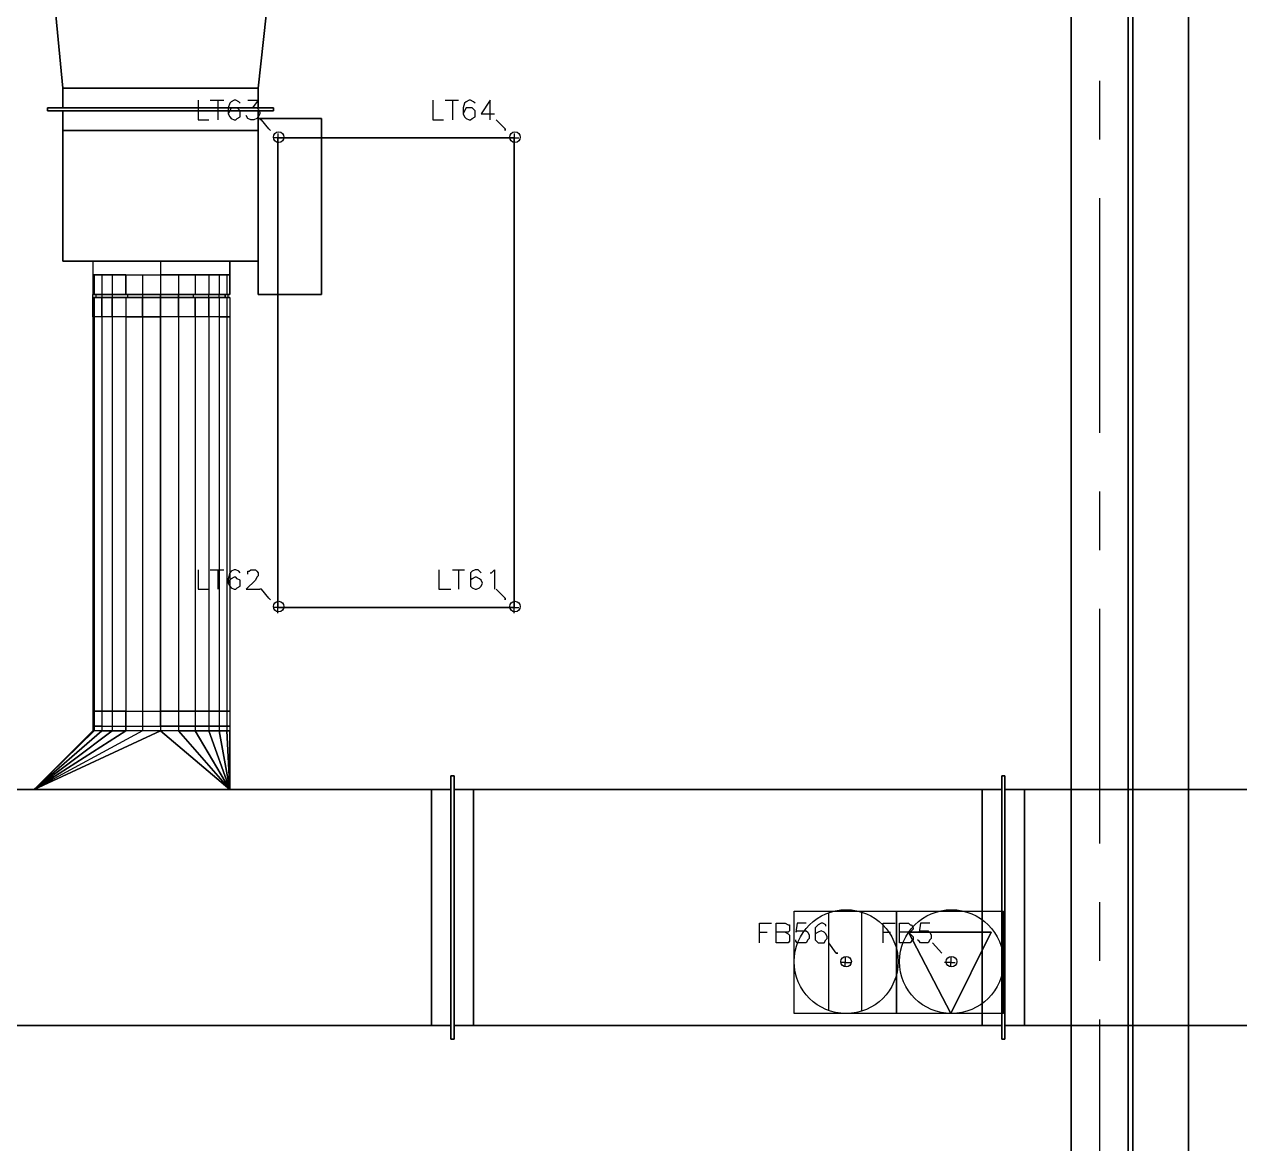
# Model space of a CAD drawing. Header units: metres. Extents: x 114 to 218, y 8 to 180.
# Drawn here: x 154.49 to 166.91, y 114.81 to 126.26 of the extents above; entities that cross this region are included whole.
import ezdxf

# ---------------------------------------------------------------- set-up
doc = ezdxf.new("R2010")
doc.units = ezdxf.units.M
doc.header["$MEASUREMENT"] = 0
for name, color, linetype in [('A_GRID', 7, 'Continuous'), ('E-DATA-BOX', 7, 'Continuous'), ('E-FLOOR-BOX', 7, 'Continuous'), ('E-LIGHT', 7, 'Continuous'), ('E-LIGHT-CLRANCE', 7, 'Continuous'), ('E-TFP-FLOOR BOX', 7, 'Continuous'), ('E-TFP-LIGHT', 7, 'Continuous'), ('M-SA2S-Conn', 7, 'Continuous'), ('M-SA2S-Rect', 7, 'Continuous'), ('M-SA2S-VAV', 7, 'Continuous'), ('M-SA4S-Conn', 7, 'Continuous'), ('M-SA4S-Rect', 7, 'Continuous'), ('M-SA4S-Round', 7, 'Continuous'), ('S-3D-BEAM', 7, 'Continuous')]:
    doc.layers.add(name, color=color, linetype=linetype)

msp = doc.modelspace()

# ---------------------------------------------------------------- linework, layer by layer
at = {"layer": 'A_GRID', "color": 1, "true_color": 0xff0000}
for points in [[(165.482, 125.079), (165.482, 125.679)], [(165.482, 122.08), (165.482, 124.479)], [(165.482, 120.88), (165.482, 121.48)], [(165.482, 117.88), (165.482, 120.28)], [(165.482, 116.681), (165.482, 117.281)], [(165.482, 113.681), (165.482, 116.081)]]:
    msp.add_lwpolyline(points, dxfattribs=at)
at = {"layer": 'E-DATA-BOX', "color": 113, "true_color": 0x6edda5}
for points in [[(164.497, 116.142), (163.405, 116.142), (163.405, 117.188), (164.497, 117.188), (164.497, 116.142), (164.497, 117.188)], [(163.405, 116.142), (163.405, 117.188), (164.497, 117.188)], [(163.959, 117.188), (163.959, 117.188)], [(163.528, 116.973), (164.374, 116.973), (163.959, 116.142), (163.528, 116.973), (163.528, 116.973)], [(164.374, 116.973), (163.528, 116.973), (163.959, 116.142), (164.374, 116.973)], [(163.421, 116.665), (163.421, 116.665)], [(164.482, 116.665), (164.482, 116.665)], [(163.959, 116.142), (163.959, 116.142)]]:
    msp.add_lwpolyline(points, dxfattribs=at)
msp.add_circle((163.967, 116.673), 0.531, dxfattribs=at)
msp.add_circle((163.967, 116.673), 0.531, dxfattribs=at)
msp.add_circle((163.967, 116.673), 0.531, dxfattribs=at)
at = {"layer": 'E-FLOOR-BOX', "color": 53, "true_color": 0xdddd6e}
for points in [[(163.405, 117.188), (163.405, 116.142), (162.359, 116.142), (162.359, 117.188), (163.405, 117.188)], [(162.713, 116.173), (162.713, 117.173)], [(162.882, 117.188), (162.882, 117.188)], [(163.051, 116.173), (163.051, 117.173)], [(162.359, 116.665), (162.359, 116.665)], [(163.405, 116.665), (163.405, 116.665)], [(162.882, 116.142), (162.882, 116.142)]]:
    msp.add_lwpolyline(points, dxfattribs=at)
msp.add_circle((162.89, 116.673), 0.531, dxfattribs=at)
msp.add_circle((162.89, 116.673), 0.531, dxfattribs=at)
msp.add_circle((162.89, 116.673), 0.531, dxfattribs=at)
at = {"layer": 'E-LIGHT', "color": 5, "true_color": 0x0000ff}
for points in [[(159.498, 120.295), (157.083, 120.295), (157.083, 125.094), (159.498, 125.094), (157.083, 125.094), (157.083, 120.295), (159.498, 120.295)], [(157.083, 125.094), (157.083, 125.094)], [(157.083, 125.094), (157.083, 125.094)], [(159.498, 125.094), (159.498, 120.295), (159.498, 125.094)], [(159.498, 125.094), (159.498, 125.094)], [(159.498, 125.094), (159.498, 125.094)], [(157.083, 120.295), (157.083, 120.295)], [(157.083, 120.295), (157.083, 120.295)], [(159.498, 120.295), (159.498, 120.295)], [(159.498, 120.295), (159.498, 120.295)]]:
    msp.add_lwpolyline(points, dxfattribs=at)
at = {"layer": 'E-LIGHT-CLRANCE', "color": 150, "true_color": 0x007fff}
for points in [[(159.498, 120.295), (157.083, 120.295), (157.083, 125.094), (159.498, 125.094), (157.083, 125.094), (157.083, 120.295), (159.498, 120.295)], [(157.083, 125.094), (157.083, 125.094)], [(157.083, 125.094), (157.083, 125.094)], [(159.498, 125.094), (159.498, 120.295), (159.498, 125.094)], [(159.498, 125.094), (159.498, 125.094)], [(159.498, 125.094), (159.498, 125.094)], [(157.083, 120.295), (157.083, 120.295)], [(157.083, 120.295), (157.083, 120.295)], [(159.498, 120.295), (159.498, 120.295)], [(159.498, 120.295), (159.498, 120.295)]]:
    msp.add_lwpolyline(points, dxfattribs=at)
at = {"layer": 'E-TFP-FLOOR BOX', "color": 53, "true_color": 0xdddd6e}
for points in [[(162.005, 116.865), (162.005, 117.065), (162.128, 117.065)], [(162.005, 116.865), (162.005, 117.065), (162.128, 117.065)], [(162.267, 116.973), (162.298, 116.957), (162.313, 116.942), (162.313, 116.927), (162.313, 116.896), (162.313, 116.881), (162.298, 116.865), (162.267, 116.865), (162.175, 116.865), (162.175, 117.065), (162.267, 117.065), (162.298, 117.05), (162.313, 117.05), (162.313, 117.019), (162.313, 117.004), (162.313, 116.988), (162.298, 116.973), (162.267, 116.973), (162.175, 116.973)], [(162.267, 116.973), (162.298, 116.957), (162.313, 116.942), (162.313, 116.927), (162.313, 116.896), (162.313, 116.881), (162.298, 116.865), (162.267, 116.865), (162.175, 116.865), (162.175, 117.065), (162.267, 117.065), (162.298, 117.05), (162.313, 117.05), (162.313, 117.019), (162.313, 117.004), (162.313, 116.988), (162.298, 116.973), (162.267, 116.973), (162.175, 116.973)], [(162.482, 117.065), (162.39, 117.065), (162.375, 116.973), (162.39, 116.988), (162.421, 116.988), (162.451, 116.988), (162.482, 116.988), (162.498, 116.973), (162.513, 116.942), (162.513, 116.911), (162.498, 116.896), (162.482, 116.865), (162.451, 116.865), (162.421, 116.865), (162.39, 116.865), (162.375, 116.881), (162.375, 116.896)], [(162.482, 117.065), (162.39, 117.065), (162.375, 116.973), (162.39, 116.988), (162.421, 116.988), (162.451, 116.988), (162.482, 116.988), (162.498, 116.973), (162.513, 116.942), (162.513, 116.911), (162.498, 116.896), (162.482, 116.865), (162.451, 116.865), (162.421, 116.865), (162.39, 116.865), (162.375, 116.881), (162.375, 116.896)], [(162.682, 117.034), (162.682, 117.05), (162.651, 117.065), (162.636, 117.065), (162.605, 117.05), (162.575, 117.019), (162.575, 116.973), (162.575, 116.927), (162.575, 116.896), (162.605, 116.865), (162.636, 116.865), (162.667, 116.865), (162.682, 116.896), (162.698, 116.911), (162.698, 116.927), (162.682, 116.957), (162.667, 116.973), (162.636, 116.988), (162.605, 116.973), (162.575, 116.957), (162.575, 116.927)], [(162.682, 117.034), (162.682, 117.05), (162.651, 117.065), (162.636, 117.065), (162.605, 117.05), (162.575, 117.019), (162.575, 116.973), (162.575, 116.927), (162.575, 116.896), (162.605, 116.865), (162.636, 116.865), (162.667, 116.865), (162.682, 116.896), (162.698, 116.911), (162.698, 116.927), (162.682, 116.957), (162.667, 116.973), (162.636, 116.988), (162.605, 116.973), (162.575, 116.957), (162.575, 116.927)], [(163.267, 116.865), (163.267, 117.065), (163.39, 117.065)], [(163.528, 116.973), (163.544, 116.957), (163.559, 116.942), (163.574, 116.927), (163.574, 116.896), (163.559, 116.881), (163.544, 116.865), (163.528, 116.865), (163.436, 116.865), (163.436, 117.065), (163.528, 117.065), (163.544, 117.05), (163.559, 117.05), (163.574, 117.019), (163.574, 117.004), (163.559, 116.988), (163.544, 116.973), (163.528, 116.973), (163.436, 116.973)], [(163.744, 117.065), (163.651, 117.065), (163.636, 116.973), (163.651, 116.988), (163.682, 116.988), (163.697, 116.988), (163.728, 116.988), (163.744, 116.973), (163.759, 116.942), (163.759, 116.911), (163.744, 116.896), (163.728, 116.865), (163.697, 116.865), (163.682, 116.865), (163.651, 116.865), (163.636, 116.881), (163.621, 116.896)], [(162.005, 116.973), (162.082, 116.973)], [(162.005, 116.973), (162.082, 116.973)], [(163.267, 116.973), (163.344, 116.973)], [(162.79, 116.758), (162.713, 116.865)], [(162.79, 116.758), (162.713, 116.865)], [(162.805, 116.758), (162.79, 116.758), (162.79, 116.758), (162.805, 116.758), (162.805, 116.758)], [(162.805, 116.758), (162.79, 116.758), (162.79, 116.758), (162.805, 116.758), (162.805, 116.758)], [(163.867, 116.758), (163.774, 116.865)], [(163.867, 116.758), (163.867, 116.758), (163.867, 116.758), (163.867, 116.758)], [(162.882, 116.619), (162.882, 116.665), (162.836, 116.665)], [(162.882, 116.727), (162.882, 116.665), (162.944, 116.665)], [(162.882, 116.665), (162.882, 116.665)], [(162.882, 116.665), (162.882, 116.665)], [(162.944, 116.665), (162.944, 116.665)], [(163.959, 116.619), (163.959, 116.665), (163.897, 116.665)], [(163.959, 116.727), (163.959, 116.665), (164.005, 116.665)], [(163.959, 116.665), (163.959, 116.665)], [(163.959, 116.665), (163.959, 116.665)], [(164.005, 116.665), (164.005, 116.665)]]:
    msp.add_lwpolyline(points, dxfattribs=at)
for centre in [(162.89, 116.673), (163.967, 116.673)]:
    msp.add_circle(centre, 0.0538, dxfattribs=at)
at = {"layer": 'E-TFP-LIGHT', "color": 5, "true_color": 0x0000ff}
for points in [[(156.268, 125.479), (156.268, 125.279), (156.376, 125.279)], [(156.391, 125.479), (156.53, 125.479)], [(156.468, 125.479), (156.468, 125.279)], [(156.699, 125.448), (156.683, 125.464), (156.653, 125.479), (156.637, 125.479), (156.606, 125.464), (156.591, 125.448), (156.576, 125.402), (156.576, 125.341), (156.591, 125.31), (156.606, 125.294), (156.637, 125.279), (156.653, 125.279), (156.668, 125.294), (156.699, 125.31), (156.699, 125.341), (156.699, 125.371), (156.668, 125.402), (156.653, 125.402), (156.637, 125.402), (156.606, 125.402), (156.591, 125.371), (156.576, 125.341)], [(156.776, 125.479), (156.883, 125.479), (156.822, 125.402), (156.853, 125.402), (156.868, 125.402), (156.883, 125.387), (156.899, 125.356), (156.899, 125.341), (156.883, 125.31), (156.868, 125.294), (156.837, 125.279), (156.806, 125.279), (156.776, 125.294), (156.76, 125.325)], [(158.668, 125.479), (158.668, 125.279), (158.775, 125.279)], [(158.791, 125.479), (158.929, 125.479)], [(158.868, 125.479), (158.868, 125.279)], [(159.098, 125.448), (159.083, 125.464), (159.052, 125.479), (159.037, 125.479), (159.006, 125.464), (158.991, 125.448), (158.975, 125.402), (158.975, 125.341), (158.991, 125.31), (159.006, 125.294), (159.037, 125.279), (159.052, 125.279), (159.068, 125.294), (159.098, 125.31), (159.098, 125.341), (159.098, 125.371), (159.068, 125.402), (159.052, 125.402), (159.037, 125.402), (159.006, 125.402), (158.991, 125.371), (158.975, 125.341)], [(159.252, 125.279), (159.252, 125.479), (159.16, 125.341), (159.298, 125.341)], [(156.991, 125.187), (156.914, 125.279), (156.899, 125.279)], [(159.406, 125.187), (159.314, 125.279)], [(156.991, 125.187), (157.006, 125.171), (157.006, 125.171), (156.991, 125.187), (156.991, 125.187)], [(157.083, 125.033), (157.083, 125.094), (157.037, 125.094)], [(157.083, 125.141), (157.083, 125.094), (157.129, 125.094)], [(157.083, 125.094), (157.083, 125.094)], [(157.083, 125.094), (157.083, 125.094)], [(157.129, 125.094), (157.129, 125.094)], [(159.406, 125.187), (159.406, 125.171), (159.406, 125.171), (159.406, 125.187), (159.406, 125.187)], [(159.498, 125.033), (159.498, 125.094), (159.437, 125.094)], [(159.498, 125.141), (159.498, 125.094), (159.544, 125.094)], [(159.498, 125.094), (159.498, 125.094)], [(159.498, 125.094), (159.498, 125.094)], [(159.544, 125.094), (159.544, 125.094)], [(156.268, 120.68), (156.268, 120.48), (156.376, 120.48)], [(156.391, 120.68), (156.53, 120.68)], [(156.468, 120.68), (156.468, 120.48)], [(156.699, 120.649), (156.683, 120.664), (156.653, 120.68), (156.637, 120.68), (156.606, 120.664), (156.591, 120.649), (156.576, 120.588), (156.576, 120.541), (156.591, 120.511), (156.606, 120.495), (156.637, 120.48), (156.653, 120.48), (156.668, 120.495), (156.699, 120.511), (156.699, 120.541), (156.699, 120.572), (156.668, 120.588), (156.653, 120.603), (156.637, 120.603), (156.606, 120.588), (156.591, 120.572), (156.576, 120.541)], [(156.776, 120.634), (156.776, 120.649), (156.776, 120.664), (156.791, 120.664), (156.806, 120.68), (156.853, 120.68), (156.868, 120.664), (156.883, 120.649), (156.883, 120.618), (156.868, 120.603), (156.853, 120.572), (156.76, 120.48), (156.899, 120.48)], [(158.729, 120.68), (158.729, 120.48), (158.852, 120.48)], [(158.868, 120.68), (158.991, 120.68)], [(158.929, 120.68), (158.929, 120.48)], [(159.16, 120.649), (159.144, 120.664), (159.129, 120.68), (159.098, 120.68), (159.068, 120.664), (159.052, 120.649), (159.052, 120.588), (159.052, 120.541), (159.052, 120.511), (159.068, 120.495), (159.098, 120.48), (159.114, 120.48), (159.144, 120.495), (159.16, 120.511), (159.175, 120.541), (159.16, 120.572), (159.144, 120.588), (159.114, 120.603), (159.098, 120.603), (159.068, 120.588), (159.052, 120.572), (159.052, 120.541)], [(159.252, 120.649), (159.267, 120.649), (159.298, 120.68), (159.298, 120.48)], [(156.991, 120.388), (156.914, 120.48), (156.899, 120.48)], [(156.991, 120.388), (157.006, 120.372), (157.006, 120.372), (156.991, 120.388), (156.991, 120.388)], [(159.406, 120.388), (159.314, 120.48)], [(159.406, 120.388), (159.406, 120.372), (159.406, 120.372), (159.406, 120.388), (159.406, 120.388)], [(157.083, 120.234), (157.083, 120.295), (157.037, 120.295)], [(157.083, 120.341), (157.083, 120.295), (157.129, 120.295)], [(157.083, 120.295), (157.083, 120.295)], [(157.083, 120.295), (157.083, 120.295)], [(157.129, 120.295), (157.129, 120.295)], [(159.498, 120.234), (159.498, 120.295), (159.437, 120.295)], [(159.498, 120.341), (159.498, 120.295), (159.544, 120.295)], [(159.498, 120.295), (159.498, 120.295)], [(159.498, 120.295), (159.498, 120.295)], [(159.544, 120.295), (159.544, 120.295)]]:
    msp.add_lwpolyline(points, dxfattribs=at)
for centre in [(157.091, 125.102), (159.506, 125.102), (157.091, 120.303), (159.506, 120.303)]:
    msp.add_circle(centre, 0.0538, dxfattribs=at)
at = {"layer": 'M-SA2S-Conn', "color": 5, "true_color": 0x0000ff}
for points in [[(154.884, 125.602), (156.883, 125.602)], [(156.883, 125.402), (156.883, 125.602), (156.883, 125.402), (154.884, 125.402), (154.884, 125.602), (156.883, 125.602)], [(156.883, 125.402), (154.884, 125.402), (154.884, 125.602)], [(154.884, 125.602), (154.884, 125.602)], [(156.883, 125.602), (156.883, 125.602)], [(154.73, 125.402), (154.73, 125.371), (157.037, 125.371), (157.037, 125.402), (154.73, 125.402)], [(154.73, 125.371), (154.73, 125.402), (157.037, 125.402), (157.037, 125.402), (157.037, 125.371), (154.73, 125.371)], [(154.73, 125.402), (154.73, 125.402)], [(154.73, 125.402), (154.73, 125.402)], [(154.73, 125.402), (154.73, 125.402)], [(154.73, 125.371), (154.73, 125.371)], [(154.73, 125.371), (154.73, 125.371)], [(154.884, 125.402), (154.884, 125.402)], [(154.884, 125.402), (154.884, 125.402)], [(154.884, 125.371), (156.883, 125.371), (154.884, 125.371), (154.884, 125.171), (154.884, 125.371)], [(154.884, 125.371), (154.884, 125.371)], [(154.884, 125.371), (154.884, 125.371)], [(156.883, 125.402), (156.883, 125.402)], [(156.883, 125.171), (156.883, 125.371), (156.883, 125.171)], [(156.883, 125.371), (156.883, 125.371)], [(157.037, 125.402), (157.037, 125.402)], [(157.037, 125.371), (157.037, 125.371)], [(157.037, 125.371), (157.037, 125.371)], [(156.883, 125.171), (154.884, 125.171), (156.883, 125.171)], [(154.884, 125.171), (154.884, 125.171)], [(156.883, 125.171), (156.883, 125.171)]]:
    msp.add_lwpolyline(points, dxfattribs=at)
at = {"layer": 'M-SA2S-Rect', "color": 5, "true_color": 0x0000ff}
for points in [[(156.991, 126.602), (156.883, 125.602), (154.884, 125.602), (154.791, 126.602), (154.884, 125.602), (156.883, 125.602), (156.991, 126.602), (154.791, 126.602), (154.791, 126.602), (154.791, 126.802), (154.791, 126.602), (156.991, 126.602), (156.991, 126.802)], [(156.883, 125.402), (154.884, 125.402), (156.883, 125.402), (156.883, 125.602)], [(154.884, 125.402), (154.884, 125.602), (154.884, 125.402)], [(154.884, 125.602), (154.884, 125.602)], [(156.883, 125.602), (156.883, 125.402)], [(156.883, 125.602), (156.883, 125.602)], [(156.883, 125.602), (156.883, 125.602)], [(156.883, 125.602), (156.883, 125.602)], [(154.884, 125.402), (154.884, 125.402)], [(156.883, 125.402), (156.883, 125.402)]]:
    msp.add_lwpolyline(points, dxfattribs=at)
at = {"layer": 'M-SA2S-VAV', "color": 1, "true_color": 0xff0000}
for points in [[(156.883, 125.371), (154.884, 125.371), (154.884, 123.833), (154.884, 125.371), (156.883, 125.371)], [(154.884, 125.371), (154.884, 125.371)], [(154.884, 125.371), (154.884, 125.371)], [(156.883, 123.833), (156.883, 125.371), (156.883, 123.833)], [(156.883, 125.371), (156.883, 125.371)], [(156.883, 125.371), (156.883, 125.371)], [(157.529, 125.294), (156.883, 125.294), (156.883, 123.495), (156.883, 125.294), (157.529, 125.294)], [(156.883, 125.294), (156.883, 125.294)], [(156.883, 125.294), (156.883, 125.294)], [(157.529, 123.495), (157.529, 125.294), (157.529, 123.495)], [(157.529, 125.294), (157.529, 125.294)], [(157.529, 125.294), (157.529, 125.294)], [(156.883, 123.833), (154.884, 123.833), (156.883, 123.833)], [(154.884, 123.833), (154.884, 123.833)], [(154.884, 123.833), (154.884, 123.833)], [(155.191, 123.833), (155.207, 123.833), (155.284, 123.833), (155.391, 123.833), (155.53, 123.833), (155.699, 123.833), (155.883, 123.833), (156.068, 123.833), (156.237, 123.833), (156.376, 123.833), (156.483, 123.833), (156.56, 123.833), (156.591, 123.833), (156.56, 123.833), (156.483, 123.833), (156.376, 123.833), (156.237, 123.833), (156.068, 123.833), (155.883, 123.833), (155.699, 123.833), (155.53, 123.833), (155.391, 123.833), (155.284, 123.833), (155.207, 123.833), (155.191, 123.833)], [(155.191, 123.833), (155.191, 123.495)], [(155.191, 123.833), (155.191, 123.495)], [(155.883, 123.833), (155.883, 123.495)], [(155.883, 123.833), (155.883, 123.495)], [(156.591, 123.833), (156.591, 123.495), (156.591, 123.833)], [(156.883, 123.833), (156.883, 123.833)], [(156.591, 123.495), (156.56, 123.495), (156.483, 123.495), (156.376, 123.495), (156.237, 123.495), (156.068, 123.495), (155.883, 123.495), (155.699, 123.495), (155.53, 123.495), (155.391, 123.495), (155.284, 123.495), (155.207, 123.495), (155.191, 123.495), (155.207, 123.495), (155.284, 123.495), (155.391, 123.495), (155.53, 123.495), (155.699, 123.495), (155.883, 123.495), (156.068, 123.495), (156.237, 123.495), (156.376, 123.495), (156.483, 123.495), (156.56, 123.495), (156.591, 123.495)], [(157.529, 123.495), (156.883, 123.495), (157.529, 123.495)], [(156.883, 123.495), (156.883, 123.495)], [(156.883, 123.495), (156.883, 123.495)], [(157.529, 123.495), (157.529, 123.495)]]:
    msp.add_lwpolyline(points, dxfattribs=at)
at = {"layer": 'M-SA4S-Conn', "color": 140, "true_color": 0x00bfff}
for points in [[(155.191, 123.695), (155.207, 123.695), (155.207, 123.495)], [(155.207, 123.695), (155.191, 123.695), (155.191, 123.495)], [(155.191, 123.695), (155.191, 123.695)], [(155.207, 123.695), (155.284, 123.695), (155.284, 123.495)], [(155.284, 123.695), (155.207, 123.695), (155.207, 123.495)], [(155.207, 123.695), (155.207, 123.695)], [(155.207, 123.695), (155.207, 123.695)], [(155.284, 123.695), (155.391, 123.695), (155.391, 123.495)], [(155.391, 123.695), (155.284, 123.695), (155.284, 123.495)], [(155.284, 123.695), (155.284, 123.695)], [(155.284, 123.695), (155.284, 123.695)], [(155.391, 123.695), (155.53, 123.695), (155.53, 123.495)], [(155.53, 123.495), (155.53, 123.695), (155.391, 123.695), (155.391, 123.495)], [(155.391, 123.695), (155.391, 123.695)], [(155.391, 123.695), (155.391, 123.695)], [(155.53, 123.695), (155.699, 123.695), (155.883, 123.695)], [(155.53, 123.695), (155.699, 123.695), (155.699, 123.495)], [(155.53, 123.695), (155.53, 123.695)], [(155.53, 123.695), (155.53, 123.695)], [(155.699, 123.695), (155.699, 123.495)], [(155.699, 123.695), (155.883, 123.695), (155.883, 123.495)], [(155.699, 123.695), (155.699, 123.695)], [(155.699, 123.695), (155.699, 123.695)], [(156.068, 123.695), (155.883, 123.695), (155.883, 123.495)], [(155.883, 123.695), (156.068, 123.695), (156.068, 123.495)], [(155.883, 123.695), (155.883, 123.695)], [(155.883, 123.695), (155.883, 123.695)], [(156.237, 123.695), (156.068, 123.695), (156.068, 123.495)], [(156.068, 123.695), (156.237, 123.695), (156.237, 123.495)], [(156.068, 123.695), (156.068, 123.695)], [(156.068, 123.695), (156.068, 123.695)], [(156.376, 123.695), (156.237, 123.695), (156.237, 123.495)], [(156.237, 123.695), (156.376, 123.695), (156.376, 123.495)], [(156.237, 123.695), (156.237, 123.695)], [(156.237, 123.695), (156.237, 123.695)], [(156.483, 123.695), (156.376, 123.695), (156.376, 123.495)], [(156.376, 123.695), (156.483, 123.695), (156.483, 123.495)], [(156.376, 123.695), (156.376, 123.695)], [(156.376, 123.695), (156.376, 123.695)], [(156.56, 123.695), (156.483, 123.695), (156.483, 123.495)], [(156.483, 123.695), (156.56, 123.695), (156.56, 123.495)], [(156.483, 123.695), (156.483, 123.695)], [(156.483, 123.695), (156.483, 123.695)], [(156.591, 123.695), (156.56, 123.695), (156.56, 123.495)], [(156.56, 123.695), (156.591, 123.695), (156.591, 123.495)], [(156.56, 123.695), (156.56, 123.695)], [(156.56, 123.695), (156.56, 123.695)], [(156.591, 123.695), (156.591, 123.695)], [(155.207, 123.495), (155.284, 123.495), (155.391, 123.495), (155.53, 123.495), (155.699, 123.495), (155.883, 123.495), (156.068, 123.495), (156.237, 123.495), (156.376, 123.495), (156.483, 123.495), (156.56, 123.495), (156.591, 123.495), (156.56, 123.495), (156.483, 123.495), (156.376, 123.495), (156.237, 123.495), (156.068, 123.495), (155.883, 123.495), (155.699, 123.495), (155.53, 123.495), (155.391, 123.495), (155.284, 123.495), (155.207, 123.495), (155.191, 123.495), (155.207, 123.495)], [(155.191, 123.495), (155.222, 123.495), (155.284, 123.495)], [(155.191, 123.464), (155.191, 123.495), (155.222, 123.495), (155.222, 123.464)], [(155.191, 123.495), (155.191, 123.495)], [(155.191, 123.495), (155.191, 123.495)], [(155.284, 123.464), (155.207, 123.464), (155.207, 123.264), (155.191, 123.264)], [(155.207, 123.264), (155.191, 123.264), (155.191, 123.464), (155.207, 123.464), (155.191, 123.464)], [(156.545, 123.464), (156.576, 123.464), (156.545, 123.464), (156.483, 123.464), (156.376, 123.464), (156.222, 123.464), (156.068, 123.464), (155.883, 123.464), (155.699, 123.464), (155.545, 123.464), (155.391, 123.464), (155.284, 123.464), (155.222, 123.464), (155.191, 123.464), (155.222, 123.464), (155.284, 123.464), (155.391, 123.464), (155.545, 123.464), (155.699, 123.464), (155.883, 123.464), (156.068, 123.464), (156.222, 123.464), (156.376, 123.464), (156.483, 123.464), (156.545, 123.464)], [(155.191, 123.464), (155.191, 123.464)], [(155.191, 123.464), (155.191, 123.464)], [(155.207, 123.495), (155.207, 123.495)], [(155.207, 123.495), (155.207, 123.495)], [(155.391, 123.464), (155.284, 123.464), (155.284, 123.264), (155.207, 123.264)], [(155.284, 123.264), (155.207, 123.264), (155.207, 123.464)], [(156.376, 123.464), (156.237, 123.464), (156.068, 123.464), (155.883, 123.464), (155.699, 123.464), (155.53, 123.464), (155.391, 123.464), (155.284, 123.464), (155.207, 123.464)], [(155.207, 123.464), (155.207, 123.464)], [(155.207, 123.464), (155.207, 123.464)], [(155.222, 123.495), (155.222, 123.464)], [(155.222, 123.495), (155.284, 123.495), (155.284, 123.464)], [(155.222, 123.495), (155.222, 123.495)], [(155.222, 123.495), (155.222, 123.495)], [(155.222, 123.464), (155.222, 123.464)], [(155.222, 123.464), (155.222, 123.464)], [(155.391, 123.495), (155.284, 123.495), (155.284, 123.464)], [(155.284, 123.495), (155.391, 123.495), (155.391, 123.464)], [(155.284, 123.495), (155.284, 123.495)], [(155.284, 123.495), (155.284, 123.495)], [(155.284, 123.495), (155.284, 123.495)], [(155.284, 123.495), (155.284, 123.495)], [(155.53, 123.464), (155.391, 123.464), (155.391, 123.264), (155.284, 123.264)], [(155.391, 123.264), (155.284, 123.264), (155.284, 123.464)], [(155.284, 123.464), (155.284, 123.464)], [(155.284, 123.464), (155.284, 123.464)], [(155.284, 123.464), (155.284, 123.464)], [(155.284, 123.464), (155.284, 123.464)], [(155.545, 123.495), (155.391, 123.495), (155.391, 123.464)], [(155.391, 123.495), (155.545, 123.495), (155.545, 123.464)], [(155.391, 123.495), (155.391, 123.495)], [(155.391, 123.495), (155.391, 123.495)], [(155.391, 123.495), (155.391, 123.495)], [(155.391, 123.495), (155.391, 123.495)], [(155.699, 123.464), (155.53, 123.464), (155.53, 123.264), (155.391, 123.264)], [(155.53, 123.464), (155.53, 123.264), (155.391, 123.264), (155.391, 123.464)], [(155.391, 123.464), (155.391, 123.464)], [(155.391, 123.464), (155.391, 123.464)], [(155.391, 123.464), (155.391, 123.464)], [(155.391, 123.464), (155.391, 123.464)], [(155.53, 123.495), (155.53, 123.495)], [(155.53, 123.495), (155.53, 123.495)], [(155.883, 123.464), (155.699, 123.464), (155.699, 123.264), (155.53, 123.264)], [(155.53, 123.464), (155.53, 123.464)], [(155.53, 123.464), (155.53, 123.464)], [(155.699, 123.495), (155.545, 123.495), (155.545, 123.464)], [(155.545, 123.495), (155.699, 123.495), (155.699, 123.464)], [(155.545, 123.495), (155.545, 123.495)], [(155.545, 123.495), (155.545, 123.495)], [(155.545, 123.464), (155.545, 123.464)], [(155.545, 123.464), (155.545, 123.464)], [(155.883, 123.464), (155.883, 123.495), (155.699, 123.495), (155.699, 123.464)], [(155.699, 123.495), (155.883, 123.495), (155.883, 123.464)], [(155.699, 123.495), (155.699, 123.495)], [(155.699, 123.495), (155.699, 123.495)], [(155.699, 123.495), (155.699, 123.495)], [(155.699, 123.495), (155.699, 123.495)], [(155.699, 123.264), (155.699, 123.464)], [(156.068, 123.464), (155.883, 123.464), (155.883, 123.264), (155.699, 123.264)], [(155.699, 123.464), (155.699, 123.464)], [(155.699, 123.464), (155.699, 123.464)], [(155.699, 123.464), (155.699, 123.464)], [(155.699, 123.464), (155.699, 123.464)], [(156.068, 123.464), (156.068, 123.495), (155.883, 123.495)], [(156.222, 123.495), (156.068, 123.495), (155.883, 123.495)], [(155.883, 123.495), (155.883, 123.495)], [(155.883, 123.495), (155.883, 123.495)], [(155.883, 123.495), (155.883, 123.495)], [(155.883, 123.495), (155.883, 123.495)], [(156.068, 123.264), (155.883, 123.264), (155.883, 123.464)], [(156.237, 123.464), (156.068, 123.464), (156.068, 123.264), (155.883, 123.264)], [(155.883, 123.464), (155.883, 123.464)], [(155.883, 123.464), (155.883, 123.464)], [(155.883, 123.464), (155.883, 123.464)], [(155.883, 123.464), (155.883, 123.464)], [(156.222, 123.464), (156.222, 123.495), (156.068, 123.495)], [(156.068, 123.495), (156.068, 123.464)], [(156.068, 123.495), (156.068, 123.495)], [(156.068, 123.495), (156.068, 123.495)], [(156.068, 123.495), (156.068, 123.495)], [(156.068, 123.495), (156.068, 123.495)], [(156.237, 123.264), (156.068, 123.264), (156.068, 123.464)], [(156.376, 123.464), (156.237, 123.464), (156.237, 123.264), (156.068, 123.264)], [(156.068, 123.464), (156.068, 123.464)], [(156.068, 123.464), (156.068, 123.464)], [(156.068, 123.464), (156.068, 123.464)], [(156.068, 123.464), (156.068, 123.464)], [(156.376, 123.464), (156.376, 123.495), (156.222, 123.495)], [(156.222, 123.464), (156.222, 123.495), (156.376, 123.495)], [(156.222, 123.495), (156.222, 123.495)], [(156.222, 123.495), (156.222, 123.495)], [(156.222, 123.464), (156.222, 123.464)], [(156.222, 123.464), (156.222, 123.464)], [(156.237, 123.495), (156.237, 123.495)], [(156.237, 123.495), (156.237, 123.495)], [(156.376, 123.264), (156.237, 123.264), (156.237, 123.464)], [(156.483, 123.464), (156.376, 123.464), (156.376, 123.264), (156.237, 123.264)], [(156.237, 123.464), (156.237, 123.464)], [(156.237, 123.464), (156.237, 123.464)], [(156.483, 123.464), (156.483, 123.495), (156.376, 123.495)], [(156.376, 123.464), (156.376, 123.495), (156.483, 123.495)], [(156.376, 123.495), (156.376, 123.495)], [(156.376, 123.495), (156.376, 123.495)], [(156.376, 123.495), (156.376, 123.495)], [(156.376, 123.495), (156.376, 123.495)], [(156.483, 123.264), (156.376, 123.264), (156.376, 123.464), (156.483, 123.464), (156.483, 123.264), (156.56, 123.264)], [(156.56, 123.464), (156.483, 123.464), (156.483, 123.264), (156.376, 123.264)], [(156.376, 123.464), (156.376, 123.464)], [(156.376, 123.464), (156.376, 123.464)], [(156.376, 123.464), (156.376, 123.464)], [(156.376, 123.464), (156.376, 123.464)], [(156.576, 123.464), (156.576, 123.495), (156.545, 123.495), (156.545, 123.464), (156.545, 123.495), (156.483, 123.495)], [(156.483, 123.464), (156.483, 123.495), (156.545, 123.495), (156.576, 123.495)], [(156.483, 123.495), (156.483, 123.495)], [(156.483, 123.495), (156.483, 123.495)], [(156.483, 123.495), (156.483, 123.495)], [(156.483, 123.495), (156.483, 123.495)], [(156.483, 123.464), (156.56, 123.464), (156.56, 123.264), (156.591, 123.264)], [(156.591, 123.464), (156.56, 123.464), (156.56, 123.264), (156.483, 123.264)], [(156.483, 123.464), (156.483, 123.464)], [(156.483, 123.464), (156.483, 123.464)], [(156.483, 123.464), (156.483, 123.464)], [(156.483, 123.464), (156.483, 123.464)], [(156.545, 123.495), (156.545, 123.495)], [(156.545, 123.495), (156.545, 123.495)], [(156.545, 123.464), (156.545, 123.464)], [(156.545, 123.464), (156.545, 123.464)], [(156.56, 123.495), (156.56, 123.495)], [(156.56, 123.495), (156.56, 123.495)], [(156.56, 123.464), (156.591, 123.464), (156.591, 123.264), (156.56, 123.264)], [(156.56, 123.464), (156.56, 123.464)], [(156.56, 123.464), (156.56, 123.464)], [(156.576, 123.495), (156.576, 123.495)], [(156.576, 123.464), (156.576, 123.464)], [(156.591, 123.495), (156.591, 123.495)], [(156.591, 123.464), (156.591, 123.464)], [(155.191, 123.264), (155.191, 123.264)], [(155.207, 123.264), (155.207, 123.264)], [(155.207, 123.264), (155.207, 123.264)], [(155.284, 123.264), (155.284, 123.264)], [(155.284, 123.264), (155.284, 123.264)], [(155.391, 123.264), (155.391, 123.264)], [(155.391, 123.264), (155.391, 123.264)], [(155.53, 123.264), (155.699, 123.264), (155.883, 123.264)], [(155.53, 123.264), (155.53, 123.264)], [(155.53, 123.264), (155.53, 123.264)], [(155.699, 123.264), (155.699, 123.264)], [(155.699, 123.264), (155.699, 123.264)], [(155.883, 123.264), (155.883, 123.264)], [(155.883, 123.264), (155.883, 123.264)], [(156.068, 123.264), (156.068, 123.264)], [(156.068, 123.264), (156.068, 123.264)], [(156.237, 123.264), (156.237, 123.264)], [(156.237, 123.264), (156.237, 123.264)], [(156.376, 123.264), (156.376, 123.264)], [(156.376, 123.264), (156.376, 123.264)], [(156.483, 123.264), (156.483, 123.264)], [(156.483, 123.264), (156.483, 123.264)], [(156.56, 123.264), (156.56, 123.264)], [(156.56, 123.264), (156.56, 123.264)], [(156.591, 123.264), (156.591, 123.264)], [(158.883, 118.573), (158.852, 118.573), (158.883, 118.573)], [(158.852, 115.881), (158.852, 118.573), (158.852, 115.881)], [(158.852, 118.573), (158.852, 118.573)], [(158.852, 118.573), (158.852, 118.573)], [(158.883, 115.881), (158.883, 118.573), (158.883, 115.881)], [(158.883, 118.573), (158.883, 118.573)], [(158.883, 118.573), (158.883, 118.573)], [(164.513, 118.573), (164.482, 118.573), (164.513, 118.573)], [(164.482, 115.881), (164.482, 118.573), (164.482, 115.881)], [(164.482, 118.573), (164.482, 118.573)], [(164.482, 118.573), (164.482, 118.573)], [(164.513, 115.881), (164.513, 118.573), (164.513, 115.881)], [(164.513, 118.573), (164.513, 118.573)], [(164.513, 118.573), (164.513, 118.573)], [(158.852, 116.019), (158.652, 116.019), (158.652, 118.434), (158.652, 116.019), (158.852, 116.019)], [(158.652, 118.434), (158.852, 118.434), (158.652, 118.434)], [(158.652, 118.434), (158.652, 118.434)], [(158.652, 118.434), (158.652, 118.434)], [(158.852, 118.434), (158.852, 116.019), (158.852, 118.434)], [(158.852, 118.434), (158.852, 118.434)], [(158.852, 118.434), (158.852, 118.434)], [(158.883, 116.019), (159.083, 116.019), (159.083, 118.434), (159.083, 116.019), (158.883, 116.019)], [(159.083, 118.434), (158.883, 118.434), (159.083, 118.434)], [(158.883, 118.434), (158.883, 116.019), (158.883, 118.434)], [(158.883, 118.434), (158.883, 118.434)], [(158.883, 118.434), (158.883, 118.434)], [(159.083, 118.434), (159.083, 118.434)], [(159.083, 118.434), (159.083, 118.434)], [(164.482, 116.019), (164.282, 116.019), (164.282, 118.434), (164.282, 116.019), (164.482, 116.019)], [(164.282, 118.434), (164.482, 118.434), (164.282, 118.434)], [(164.282, 118.434), (164.282, 118.434)], [(164.282, 118.434), (164.282, 118.434)], [(164.482, 118.434), (164.482, 116.019), (164.482, 118.434)], [(164.482, 118.434), (164.482, 118.434)], [(164.482, 118.434), (164.482, 118.434)], [(164.513, 116.019), (164.713, 116.019), (164.713, 118.434), (164.713, 116.019), (164.513, 116.019)], [(164.713, 118.434), (164.513, 118.434), (164.713, 118.434)], [(164.513, 118.434), (164.513, 116.019), (164.513, 118.434)], [(164.513, 118.434), (164.513, 118.434)], [(164.513, 118.434), (164.513, 118.434)], [(164.713, 118.434), (164.713, 118.434)], [(164.713, 118.434), (164.713, 118.434)], [(158.652, 116.019), (158.652, 116.019)], [(158.852, 116.019), (158.852, 116.019)], [(158.883, 116.019), (158.883, 116.019)], [(159.083, 116.019), (159.083, 116.019)], [(164.282, 116.019), (164.282, 116.019)], [(164.482, 116.019), (164.482, 116.019)], [(164.513, 116.019), (164.513, 116.019)], [(164.713, 116.019), (164.713, 116.019)], [(158.883, 115.881), (158.852, 115.881), (158.883, 115.881)], [(158.852, 115.881), (158.852, 115.881)], [(158.852, 115.881), (158.852, 115.881)], [(158.883, 115.881), (158.883, 115.881)], [(158.883, 115.881), (158.883, 115.881)], [(164.513, 115.881), (164.482, 115.881), (164.513, 115.881)], [(164.482, 115.881), (164.482, 115.881)], [(164.482, 115.881), (164.482, 115.881)], [(164.513, 115.881), (164.513, 115.881)], [(164.513, 115.881), (164.513, 115.881)]]:
    msp.add_lwpolyline(points, dxfattribs=at)
at = {"layer": 'M-SA4S-Rect', "color": 140, "true_color": 0x00bfff}
for points in [[(155.191, 119.234), (155.207, 119.234), (155.207, 119.034)], [(155.207, 119.234), (155.191, 119.234), (155.191, 119.034)], [(155.191, 119.234), (155.191, 119.234)], [(155.207, 119.234), (155.284, 119.234), (155.284, 119.034)], [(155.284, 119.234), (155.207, 119.234), (155.207, 119.034)], [(155.207, 119.234), (155.207, 119.234)], [(155.207, 119.234), (155.207, 119.234)], [(155.284, 119.234), (155.391, 119.234), (155.391, 119.034)], [(155.391, 119.234), (155.284, 119.234), (155.284, 119.034)], [(155.284, 119.234), (155.284, 119.234)], [(155.284, 119.234), (155.284, 119.234)], [(155.391, 119.234), (155.53, 119.234), (155.53, 119.034)], [(155.53, 119.034), (155.53, 119.234), (155.391, 119.234), (155.391, 119.034)], [(155.391, 119.234), (155.391, 119.234)], [(155.391, 119.234), (155.391, 119.234)], [(155.53, 119.234), (155.699, 119.234), (155.883, 119.234)], [(155.53, 119.234), (155.699, 119.234), (155.699, 119.034)], [(155.53, 119.234), (155.53, 119.234)], [(155.53, 119.234), (155.53, 119.234)], [(155.699, 119.234), (155.699, 119.034)], [(155.699, 119.234), (155.883, 119.234), (155.883, 119.034)], [(155.699, 119.234), (155.699, 119.234)], [(155.699, 119.234), (155.699, 119.234)], [(156.068, 119.234), (155.883, 119.234), (155.883, 119.034)], [(155.883, 119.234), (156.068, 119.234), (156.068, 119.034)], [(155.883, 119.234), (155.883, 119.234)], [(155.883, 119.234), (155.883, 119.234)], [(156.237, 119.234), (156.068, 119.234), (156.068, 119.034)], [(156.068, 119.234), (156.237, 119.234), (156.237, 119.034)], [(156.068, 119.234), (156.068, 119.234)], [(156.068, 119.234), (156.068, 119.234)], [(156.376, 119.234), (156.237, 119.234), (156.237, 119.034)], [(156.237, 119.234), (156.376, 119.234), (156.376, 119.034)], [(156.237, 119.234), (156.237, 119.234)], [(156.237, 119.234), (156.237, 119.234)], [(156.483, 119.234), (156.376, 119.234), (156.376, 119.034)], [(156.376, 119.234), (156.483, 119.234), (156.483, 119.034)], [(156.376, 119.234), (156.376, 119.234)], [(156.376, 119.234), (156.376, 119.234)], [(156.56, 119.234), (156.483, 119.234), (156.483, 119.034)], [(156.483, 119.234), (156.56, 119.234), (156.56, 119.034)], [(156.483, 119.234), (156.483, 119.234)], [(156.483, 119.234), (156.483, 119.234)], [(156.591, 119.234), (156.56, 119.234), (156.56, 119.034)], [(156.56, 119.234), (156.591, 119.234), (156.591, 119.034)], [(156.56, 119.234), (156.56, 119.234)], [(156.56, 119.234), (156.56, 119.234)], [(156.591, 119.234), (156.591, 119.234)], [(155.699, 119.034), (155.53, 119.034), (154.591, 118.434), (155.883, 119.034), (155.699, 119.034), (154.591, 118.434)], [(155.699, 119.034), (154.591, 118.434), (155.53, 119.034), (155.391, 119.034)], [(155.284, 119.034), (155.391, 119.034), (154.591, 118.434), (155.284, 119.034), (155.207, 119.034)], [(155.284, 119.034), (155.207, 119.034), (155.191, 119.034), (155.207, 119.034), (154.591, 118.434), (155.207, 119.034)], [(155.391, 119.034), (155.284, 119.034), (154.591, 118.434), (155.391, 119.034), (155.53, 119.034)], [(155.883, 119.034), (156.591, 118.434), (156.591, 119.034), (156.591, 118.434), (155.883, 119.034), (154.591, 118.434), (155.191, 119.034), (154.591, 118.434)], [(155.191, 119.034), (155.191, 119.034)], [(155.207, 119.034), (155.207, 119.034)], [(155.207, 119.034), (155.207, 119.034)], [(155.284, 119.034), (155.284, 119.034)], [(155.284, 119.034), (155.284, 119.034)], [(155.391, 119.034), (155.391, 119.034)], [(155.391, 119.034), (155.391, 119.034)], [(156.068, 119.034), (155.883, 119.034), (155.699, 119.034), (155.53, 119.034)], [(155.53, 119.034), (155.53, 119.034)], [(155.53, 119.034), (155.53, 119.034)], [(155.699, 119.034), (155.699, 119.034)], [(155.699, 119.034), (155.699, 119.034)], [(156.068, 119.034), (156.237, 119.034), (156.591, 118.434), (156.068, 119.034), (155.883, 119.034)], [(155.883, 119.034), (155.883, 119.034)], [(155.883, 119.034), (155.883, 119.034)], [(156.237, 119.034), (156.068, 119.034), (156.591, 118.434), (156.237, 119.034), (156.376, 119.034)], [(156.068, 119.034), (156.068, 119.034)], [(156.068, 119.034), (156.068, 119.034)], [(156.376, 119.034), (156.483, 119.034), (156.591, 118.434), (156.376, 119.034), (156.237, 119.034)], [(156.237, 119.034), (156.237, 119.034)], [(156.237, 119.034), (156.237, 119.034)], [(156.483, 119.034), (156.376, 119.034), (156.591, 118.434), (156.483, 119.034), (156.56, 119.034), (156.591, 119.034), (156.56, 119.034), (156.591, 118.434), (156.56, 119.034), (156.483, 119.034)], [(156.376, 119.034), (156.376, 119.034)], [(156.376, 119.034), (156.376, 119.034)], [(156.483, 119.034), (156.483, 119.034)], [(156.483, 119.034), (156.483, 119.034)], [(156.56, 119.034), (156.56, 119.034)], [(156.56, 119.034), (156.56, 119.034)], [(156.591, 119.034), (156.591, 119.034)], [(158.852, 116.019), (153.253, 116.019), (158.852, 116.019), (158.852, 118.434), (153.253, 118.434), (153.253, 116.019), (153.253, 118.434), (158.852, 118.434), (158.852, 116.019)], [(154.391, 118.434), (156.791, 118.434), (154.391, 118.434)], [(154.391, 118.434), (156.791, 118.434), (154.391, 118.434)], [(156.591, 118.434), (154.591, 118.434), (156.591, 118.434)], [(154.591, 118.434), (154.591, 118.434)], [(156.591, 118.434), (156.591, 118.434)], [(156.591, 118.434), (156.591, 118.434)], [(156.791, 118.434), (156.791, 118.434)], [(156.791, 118.434), (156.791, 118.434)], [(156.791, 118.434), (156.791, 118.434)], [(158.852, 118.434), (158.852, 118.434)], [(164.482, 116.019), (158.883, 116.019), (164.482, 116.019), (164.482, 118.434), (158.883, 118.434), (158.883, 116.019), (158.883, 118.434), (164.482, 118.434), (164.482, 116.019)], [(158.883, 118.434), (158.883, 118.434)], [(164.482, 118.434), (164.482, 118.434)], [(170.112, 116.019), (164.513, 116.019), (170.112, 116.019), (170.112, 118.434), (164.513, 118.434), (164.513, 116.019), (164.513, 118.434), (170.112, 118.434), (170.112, 116.019)], [(164.513, 118.434), (164.513, 118.434)], [(158.852, 116.019), (158.852, 116.019)], [(158.883, 116.019), (158.883, 116.019)], [(164.482, 116.019), (164.482, 116.019)], [(164.513, 116.019), (164.513, 116.019)]]:
    msp.add_lwpolyline(points, dxfattribs=at)
at = {"layer": 'M-SA4S-Round', "color": 140, "true_color": 0x00bfff}
for points in [[(155.883, 123.464), (156.068, 123.464), (156.237, 123.464), (156.376, 123.464), (156.483, 123.464), (156.56, 123.464), (156.591, 123.464), (156.56, 123.464), (156.483, 123.464), (156.376, 123.464), (156.237, 123.464), (156.068, 123.464), (155.883, 123.464), (155.699, 123.464), (155.53, 123.464), (155.391, 123.464), (155.284, 123.464), (155.207, 123.464), (155.191, 123.464), (155.207, 123.464), (155.284, 123.464)], [(155.191, 123.464), (155.191, 119.08)], [(155.191, 123.464), (155.191, 123.464)], [(155.207, 123.464), (155.207, 119.08)], [(155.207, 123.464), (155.207, 119.08)], [(155.207, 123.464), (155.207, 123.464)], [(155.207, 123.464), (155.207, 123.464)], [(155.284, 123.464), (155.284, 119.08)], [(155.391, 123.464), (155.284, 123.464), (155.284, 119.08), (155.391, 119.08)], [(155.284, 123.464), (155.284, 123.464)], [(155.284, 123.464), (155.284, 123.464)], [(155.391, 123.464), (155.391, 119.08)], [(155.53, 123.464), (155.391, 123.464), (155.391, 119.08), (155.53, 119.08)], [(155.391, 123.464), (155.391, 123.464)], [(155.391, 123.464), (155.391, 123.464)], [(155.53, 123.464), (155.53, 119.08)], [(155.699, 123.464), (155.53, 123.464), (155.53, 119.08), (155.699, 119.08)], [(155.53, 123.464), (155.53, 123.464)], [(155.53, 123.464), (155.53, 123.464)], [(155.699, 123.464), (155.699, 119.08)], [(155.883, 123.464), (155.699, 123.464), (155.699, 119.08), (155.883, 119.08), (155.883, 123.464)], [(155.699, 123.464), (155.699, 123.464)], [(155.699, 123.464), (155.699, 123.464)], [(155.883, 123.464), (155.883, 119.08)], [(155.883, 123.464), (155.883, 123.464)], [(155.883, 123.464), (155.883, 123.464)], [(156.068, 123.464), (156.068, 119.08)], [(156.068, 123.464), (156.068, 119.08)], [(156.068, 123.464), (156.068, 123.464)], [(156.068, 123.464), (156.068, 123.464)], [(156.237, 123.464), (156.237, 119.08)], [(156.237, 123.464), (156.237, 119.08)], [(156.237, 123.464), (156.237, 123.464)], [(156.237, 123.464), (156.237, 123.464)], [(156.376, 123.464), (156.376, 119.08)], [(156.376, 123.464), (156.376, 119.08)], [(156.376, 123.464), (156.376, 123.464)], [(156.376, 123.464), (156.376, 123.464)], [(156.483, 123.464), (156.483, 119.08)], [(156.483, 123.464), (156.483, 119.08)], [(156.483, 123.464), (156.483, 123.464)], [(156.483, 123.464), (156.483, 123.464)], [(156.56, 123.464), (156.56, 119.08)], [(156.56, 123.464), (156.56, 119.08)], [(156.56, 123.464), (156.56, 123.464)], [(156.56, 123.464), (156.56, 123.464)], [(156.591, 123.464), (156.591, 119.08)], [(156.591, 123.464), (156.591, 123.464)], [(155.284, 119.08), (155.207, 119.08), (155.191, 119.08), (155.207, 119.08), (155.284, 119.08), (155.391, 119.08), (155.53, 119.08), (155.699, 119.08), (155.883, 119.08), (156.068, 119.08), (156.237, 119.08), (156.376, 119.08), (156.483, 119.08), (156.56, 119.08), (156.591, 119.08), (156.56, 119.08), (156.483, 119.08), (156.376, 119.08), (156.237, 119.08), (156.068, 119.08), (155.883, 119.08)], [(155.191, 119.08), (155.191, 119.08)], [(155.207, 119.08), (155.207, 119.08)], [(155.207, 119.08), (155.207, 119.08)], [(155.284, 119.08), (155.284, 119.08)], [(155.284, 119.08), (155.284, 119.08)], [(155.391, 119.08), (155.391, 119.08)], [(155.391, 119.08), (155.391, 119.08)], [(155.53, 119.08), (155.53, 119.08)], [(155.53, 119.08), (155.53, 119.08)], [(155.699, 119.08), (155.699, 119.08)], [(155.699, 119.08), (155.699, 119.08)], [(155.883, 119.08), (155.883, 119.08)], [(155.883, 119.08), (155.883, 119.08)], [(156.068, 119.08), (156.068, 119.08)], [(156.068, 119.08), (156.068, 119.08)], [(156.237, 119.08), (156.237, 119.08)], [(156.237, 119.08), (156.237, 119.08)], [(156.376, 119.08), (156.376, 119.08)], [(156.376, 119.08), (156.376, 119.08)], [(156.483, 119.08), (156.483, 119.08)], [(156.483, 119.08), (156.483, 119.08)], [(156.56, 119.08), (156.56, 119.08)], [(156.56, 119.08), (156.56, 119.08)], [(156.591, 119.08), (156.591, 119.08)]]:
    msp.add_lwpolyline(points, dxfattribs=at)
at = {"layer": 'S-3D-BEAM', "color": 4, "true_color": 0x00ffff}
for points in [[(165.189, 162.011), (166.389, 162.011), (166.389, 162.011), (166.389, 109.467), (165.189, 109.467), (165.189, 162.011)], [(165.189, 109.467), (165.189, 162.011), (165.189, 109.467)], [(165.774, 162.011), (165.189, 162.011), (165.189, 162.011), (165.189, 109.467), (165.774, 109.467), (165.774, 162.011)], [(165.189, 162.011), (165.774, 162.011), (165.774, 162.011), (165.774, 109.467), (165.189, 109.467), (165.189, 162.011)], [(165.189, 109.467), (165.189, 162.011), (165.189, 109.467)], [(166.389, 162.011), (165.189, 162.011), (165.189, 162.011), (165.189, 109.467), (166.389, 109.467), (166.389, 162.011)], [(165.82, 162.011), (166.389, 162.011), (165.82, 162.011), (165.82, 162.011), (165.82, 109.467), (166.389, 109.467), (166.389, 162.011), (166.389, 162.011), (165.189, 162.011), (165.774, 162.011)], [(165.774, 109.467), (165.774, 162.011), (165.774, 109.467)], [(165.82, 162.011), (166.389, 162.011), (166.389, 162.011), (166.389, 109.467), (165.82, 109.467), (165.82, 162.011)], [(165.82, 109.467), (165.82, 162.011), (165.82, 109.467)], [(166.389, 109.467), (166.389, 162.011), (166.389, 109.467)], [(166.389, 109.467), (166.389, 162.011), (166.389, 109.467)]]:
    msp.add_lwpolyline(points, dxfattribs=at)

doc.saveas('drawing.dxf')
